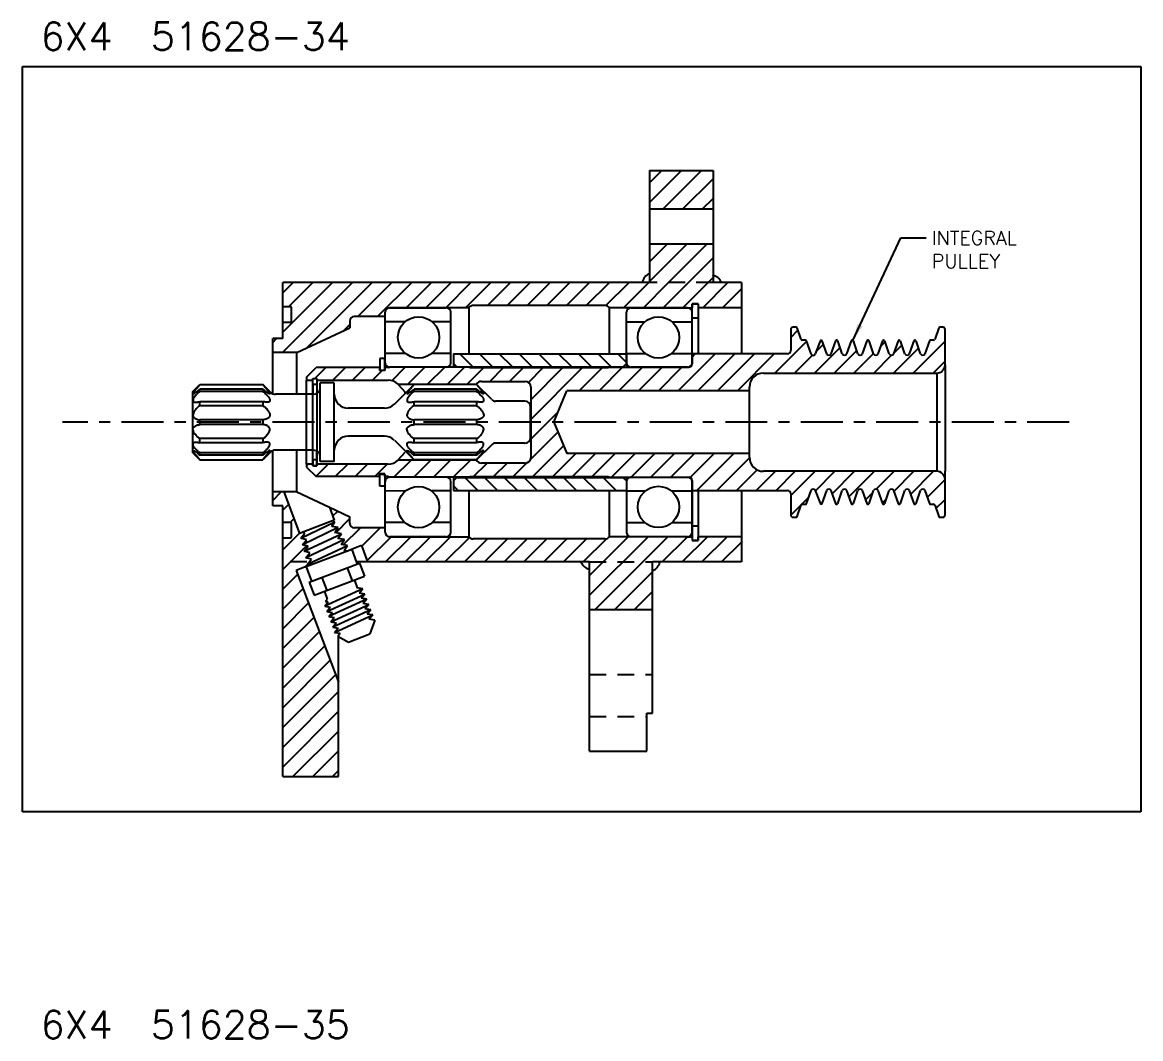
# Model space of a CAD drawing. Extents: x 0 to 74.6, y -2.9 to 21.7.
# Drawn here: x 64.6 to 74.6, y 11.6 to 20.69 of the extents above; entities that cross this region are included whole.
import ezdxf
from ezdxf.enums import TextEntityAlignment as Align

# ---------------------------------------------------------------- set-up
doc = ezdxf.new("R2010")
doc.units = 0
doc.header["$LTSCALE"] = 0.3
doc.header["$MEASUREMENT"] = 0
doc.linetypes.add('CENTER', pattern=[2, 1.25, -0.25, 0.25, -0.25])
doc.linetypes.add('DASHED', pattern=[0.75, 0.5, -0.25])
for name, color, linetype in [('1', 1, 'CONTINUOUS'), ('L1_', 7, 'CONTINUOUS'), ('NOTES', 2, 'CONTINUOUS')]:
    doc.layers.add(name, color=color, linetype=linetype)
doc.styles.add('250', font='ROMANS', dxfattribs={"height": 0.25})
doc.styles.add('ROMANS', font='ROMANS.shx')
doc.dimstyles.new('FRACTION', dxfattribs={"dimtxt": 0.125, "dimasz": 0.15, "dimexe": 0.12, "dimexo": 0.12, "dimgap": 0.05, "dimtad": 0, "dimtih": 1, "dimtoh": 1, "dimdec": 4, "dimzin": 4, "dimdsep": 46, "dimlunit": 5, "dimtxsty": 'ROMANS', "dimcen": 0.09, "dimclrd": 6, "dimclre": 6, "dimclrt": 256, "dimadec": 0, "dimazin": 0, "dimtfac": 0.72, "dimtdec": 4, "dimtofl": 0, "dimtmove": 0, "dimatfit": 3, "dimfxl": 1, "dimfrac": 2, "dimtolj": 1, "dimtzin": 4, "dimarcsym": 0})
pattern_1 = [(45, (57.6716, 5.29502), (-0.08838835, 0.08838835), [])]

msp = doc.modelspace()

# ---------------------------------------------------------------- hatches: boundary and pattern name
at = {"layer": '1'}
h = msp.add_hatch(dxfattribs=at)
h.set_pattern_fill('ANSI31', color=41)
h.set_pattern_definition(pattern_1)
h.paths.add_polyline_path([(70.78, 19.36), (70.213, 19.36), (70.213, 19.017), (70.78, 19.017)])
h = msp.add_hatch(dxfattribs=at)
h.set_pattern_fill('ANSI31', color=41)
h.set_pattern_definition([(45, (57.69291, 4.78641), (-0.08838835, 0.08838835), [])])
h.paths.add_polyline_path([(70.78, 18.704), (70.213, 18.704), (70.213, 18.36), (70.78, 18.36)])
h = msp.add_hatch(dxfattribs=at)
h.set_pattern_fill('ANSI31', color=41)
h.set_pattern_definition(pattern_1)
h.paths.add_polyline_path([(71.034, 18.36), (70.78, 18.36), (70.213, 18.36), (66.932, 18.36), (66.932, 18.144), (66.999, 18.144, -0.41421), (67.009, 18.134), (67.009, 18.015, -0.41421), (66.999, 18.005), (66.932, 18.005), (66.932, 17.859), (66.842, 17.859), (66.842, 17.734), (67.057, 17.734), (67.532, 17.955), (67.532, 18.015, -0.41421), (67.572, 18.055), (67.847, 18.055), (67.847, 18.094, -0.41421), (67.887, 18.134), (68.595, 18.134, -0.23607), (68.635, 18.154), (69.813, 18.154, -0.23607), (69.853, 18.134), (70.552, 18.134), (70.592, 18.134), (70.592, 18.169), (70.648, 18.169), (70.648, 18.134), (71.034, 18.134)])
h = msp.add_hatch(dxfattribs=at)
h.set_pattern_fill('ANSI31', color=41)
h.set_pattern_definition([(45, (68.45599, -11.66746), (-0.08838835, 0.08838835), [])])
h.paths.add_polyline_path([(70.638, 16.829), (69.772, 16.829, -0.03331), (69.719, 16.623), (69.842, 16.623), (69.855, 16.618), (70.562, 16.618, -0.41461), (70.592, 16.588), (70.592, 16.499), (70.746, 16.499, -0.05729)])
h.paths.add_polyline_path([(71.105, 16.796), (71.105, 16.829), (70.638, 16.829, 0.05729), (70.746, 16.499), (71.445, 16.499, -0.4142), (71.475, 16.469), (71.475, 16.28, 0.4142), (71.495, 16.26), (71.522, 16.26, 0.31531), (71.531, 16.267), (71.569, 16.37, -0.31531), (71.578, 16.376), (71.606, 16.376, 0.31833), (71.616, 16.383), (71.656, 16.499, -0.70021), (71.694, 16.499), (71.737, 16.385, 0.78457), (71.756, 16.387), (71.796, 16.498, -0.70021), (71.834, 16.498), (71.876, 16.383, 0.7047), (71.895, 16.383), (71.936, 16.498, -0.70021), (71.974, 16.498), (72.016, 16.383, 0.70297), (72.035, 16.383), (72.076, 16.498, -0.70021), (72.114, 16.498), (72.156, 16.383, 0.70182), (72.175, 16.383), (72.216, 16.498, -0.70021), (72.254, 16.498), (72.296, 16.383, 0.70105), (72.315, 16.383), (72.356, 16.498, -0.70021), (72.394, 16.498), (72.436, 16.383, 0.70053), (72.455, 16.383), (72.496, 16.498, -0.70021), (72.534, 16.498), (72.576, 16.383, 0.70018), (72.595, 16.383), (72.636, 16.498, -0.70021), (72.674, 16.498), (72.716, 16.383, 0.3153), (72.725, 16.376), (72.752, 16.376, -0.3153), (72.762, 16.37), (72.799, 16.267, 0.3153), (72.809, 16.26), (72.835, 16.26, 0.41421), (72.855, 16.28), (72.855, 16.596, 0.41421), (72.78, 16.671), (71.23, 16.671, -0.41421)])
h.paths.add_polyline_path([(69.772, 16.829), (69.472, 16.829), (69.355, 17.11), (69.15, 17.11), (69.15, 16.795, -0.41421), (69.1, 16.745), (68.708, 16.745, -0.27566), (68.664, 16.771), (67.963, 16.771, -0.19786), (67.875, 16.735), (67.238, 16.735), (67.238, 16.719), (67.2, 16.719), (67.2, 16.735), (67.145, 16.735), (67.145, 16.708), (67.23, 16.623), (67.798, 16.623), (67.798, 16.647), (67.846, 16.647), (67.846, 16.623), (67.876, 16.623), (67.889, 16.618), (68.596, 16.618), (68.609, 16.623), (69.719, 16.623, 0.03331)])
h.paths.add_polyline_path([(69.726, 17.598), (68.609, 17.598), (68.596, 17.602), (67.889, 17.602), (67.876, 17.598), (67.846, 17.598), (67.846, 17.573), (67.798, 17.573), (67.798, 17.598), (67.23, 17.598), (67.145, 17.512), (67.145, 17.485), (67.2, 17.485), (67.2, 17.501), (67.238, 17.501), (67.238, 17.485), (67.875, 17.485, -0.19786), (67.963, 17.449), (68.664, 17.449, -0.27566), (68.708, 17.475), (69.1, 17.475, -0.41421), (69.15, 17.425), (69.15, 17.11), (69.355, 17.11), (69.472, 17.391), (69.776, 17.391, 0.03319)])
h.paths.add_polyline_path([(70.725, 17.721), (70.592, 17.721), (70.592, 17.632, -0.41382), (70.562, 17.602), (69.855, 17.602), (69.842, 17.598), (69.726, 17.598, -0.03319), (69.776, 17.391), (70.629, 17.391, -0.05668)])
h.paths.add_polyline_path([(71.23, 17.549), (72.78, 17.549, 0.41421), (72.855, 17.624), (72.855, 17.94, 0.41421), (72.835, 17.96), (72.809, 17.96, 0.3153), (72.799, 17.953), (72.762, 17.85, -0.3153), (72.752, 17.844), (72.725, 17.844, 0.3153), (72.716, 17.837), (72.674, 17.722, -0.70021), (72.636, 17.722), (72.595, 17.837, 0.70018), (72.576, 17.837), (72.534, 17.722, -0.70021), (72.496, 17.722), (72.455, 17.837, 0.69981), (72.436, 17.837), (72.394, 17.722, -0.70021), (72.356, 17.722), (72.315, 17.837, 0.69926), (72.296, 17.837), (72.254, 17.722, -0.70021), (72.216, 17.722), (72.175, 17.837, 0.69844), (72.156, 17.837), (72.114, 17.722, -0.70021), (72.076, 17.722), (72.035, 17.837, 0.69721), (72.016, 17.837), (71.974, 17.722, -0.70021), (71.936, 17.722), (71.895, 17.837, 0.69538), (71.876, 17.837), (71.834, 17.722, -0.70021), (71.796, 17.722), (71.755, 17.837, 0.61532), (71.737, 17.835), (71.694, 17.721, -0.70021), (71.656, 17.721), (71.616, 17.837, 0.31833), (71.606, 17.844), (71.578, 17.844, -0.31531), (71.569, 17.85), (71.531, 17.953, 0.31531), (71.522, 17.96), (71.495, 17.96, 0.4142), (71.475, 17.94), (71.475, 17.751, -0.4142), (71.445, 17.721), (70.725, 17.721, 0.05668), (70.629, 17.391), (71.105, 17.391), (71.105, 17.424, -0.41421)])
h = msp.add_hatch(dxfattribs=at)
h.set_pattern_fill('ANSI31', color=41)
h.set_pattern_definition(pattern_1)
h.paths.add_polyline_path([(67.432, 14.784), (67.053, 15.784), (67.157, 15.824), (67.18, 15.833), (67.153, 15.84), (67.19, 15.885), (67.138, 15.898), (67.175, 15.943), (67.123, 15.956), (67.16, 16.001), (67.108, 16.014), (67.145, 16.059), (67.094, 16.072), (67.13, 16.117), (67.103, 16.124), (67.082, 16.116), (66.942, 16.486), (66.842, 16.486), (66.842, 16.361), (66.932, 16.361), (66.932, 16.215), (66.999, 16.215, -0.41421), (67.009, 16.205), (67.009, 16.086, -0.41421), (66.999, 16.076), (66.932, 16.076), (66.932, 13.94), (67.432, 13.94)])
h = msp.add_hatch(dxfattribs=at)
h.set_pattern_fill('ANSI31', color=41)
h.set_pattern_definition([(45, (55.64809, 2.06585), (-0.08838835, 0.08838835), [])])
edge = h.paths.add_edge_path()
edge.add_arc((68.635, 16.116), 0.05, 216.8699, 270, ccw=False)
edge.add_line((68.595, 16.086), (67.897, 16.086))
edge.add_arc((67.888, 16.127), 0.0414, 180.7811, 281.2958, ccw=False)
edge.add_line((67.847, 16.126), (67.847, 16.165))
edge.add_line((67.847, 16.165), (67.572, 16.165))
edge.add_arc((67.572, 16.205), 0.04, 180, 270, ccw=False)
edge.add_line((67.532, 16.205), (67.532, 16.265))
edge.add_line((67.532, 16.265), (67.35, 16.35))
edge.add_line((67.35, 16.35), (67.393, 16.234))
edge.add_line((67.393, 16.234), (67.376, 16.228))
edge.add_line((67.376, 16.228), (67.399, 16.218))
edge.add_line((67.399, 16.218), (67.371, 16.176))
edge.add_line((67.371, 16.176), (67.428, 16.167))
edge.add_line((67.428, 16.167), (67.398, 16.123))
edge.add_line((67.398, 16.123), (67.456, 16.113))
edge.add_line((67.456, 16.113), (67.426, 16.069))
edge.add_line((67.426, 16.069), (67.483, 16.06))
edge.add_line((67.483, 16.06), (67.453, 16.016))
edge.add_line((67.453, 16.016), (67.51, 16.006))
edge.add_line((67.51, 16.006), (67.481, 15.962))
edge.add_line((67.481, 15.962), (67.51, 15.958))
edge.add_line((67.51, 15.958), (67.636, 16.006))
edge.add_line((67.636, 16.006), (67.691, 15.86))
edge.add_line((67.691, 15.86), (69.675, 15.86))
edge.add_line((69.675, 15.86), (69.675, 15.435))
edge.add_line((69.675, 15.435), (70.238, 15.435))
edge.add_line((70.238, 15.435), (70.238, 15.86))
edge.add_line((70.238, 15.86), (71.034, 15.86))
edge.add_line((71.034, 15.86), (71.034, 16.086))
edge.add_line((71.034, 16.086), (70.648, 16.086))
edge.add_line((70.648, 16.086), (70.648, 16.051))
edge.add_line((70.648, 16.051), (70.592, 16.051))
edge.add_line((70.592, 16.051), (70.592, 16.086))
edge.add_line((70.592, 16.086), (69.853, 16.086))
edge.add_arc((69.813, 16.116), 0.05, 270, 323.1301, ccw=False)
edge.add_line((69.813, 16.066), (68.635, 16.066))
at = {"layer": 'NOTES'}
h = msp.add_hatch(dxfattribs=at)
h.set_pattern_fill('ANSI31', color=41, angle=90)
h.set_pattern_definition([(135, (46.36635, 6.45861), (-0.08838835, -0.08838835), [])])
h.paths.add_polyline_path([(69.975, 17.604), (70.005, 17.634), (70.005, 17.721), (68.459, 17.721), (68.459, 17.634), (68.489, 17.604)])
h.paths.add_polyline_path([(70.005, 16.499), (70.005, 16.586), (69.975, 16.616), (68.489, 16.616), (68.459, 16.586), (68.459, 16.499)])

# ---------------------------------------------------------------- linework, layer by layer
at = {"layer": '1', "color": 1, "linetype": 'Continuous'}
for p, q in [((70.213, 19.36, -1.239), (70.213, 19.017, -1.421)), ((70.213, 19.36, -3.602), (70.78, 19.36, -3.602)), ((70.78, 19.36, -0.637), (70.78, 19.017, -0.455)), ((70.213, 19.017, -1.421), (70.213, 18.704, -1.586)), ((70.213, 19.017), (70.78, 19.017)), ((70.78, 19.017, -0.455), (70.78, 18.704, -0.29)), ((70.213, 18.704, -1.586), (70.213, 18.36, -1.768)), ((70.213, 18.704), (70.78, 18.704)), ((70.78, 18.704, -0.29), (70.78, 18.36, -0.108)), ((70.213, 18.36), (66.932, 18.36)), ((66.932, 18.144), (66.932, 18.36)), ((71.034, 18.36), (70.78, 18.36)), ((71.034, 18.36), (71.034, 18.134)), ((66.932, 18.144), (66.999, 18.144)), ((66.932, 18.005), (66.932, 18.144)), ((67.009, 18.015), (67.009, 18.134)), ((68.595, 18.134), (67.887, 18.134)), ((68.595, 18.134), (68.595, 17.721)), ((69.813, 18.154), (68.635, 18.154)), ((69.853, 17.721), (69.853, 18.134)), ((70.552, 18.134), (69.853, 18.134)), ((71.034, 18.134), (70.648, 18.134)), ((71.034, 18.134), (71.034, 17.721)), ((66.932, 17.859), (66.932, 18.005)), ((66.932, 18.005), (66.999, 18.005)), ((67.532, 18.015), (67.532, 17.955)), ((67.847, 18.055), (67.572, 18.055)), ((67.057, 17.734), (67.532, 17.955)), ((66.842, 17.734), (66.842, 17.859)), ((66.932, 17.859), (66.842, 17.859)), ((66.842, 17.365), (66.842, 17.734)), ((67.057, 17.734), (66.842, 17.734)), ((67.057, 17.36), (67.057, 17.734)), ((66.842, 16.486), (66.842, 16.855)), ((67.057, 16.486), (67.057, 16.86)), ((67.024, 16.486), (66.842, 16.486)), ((66.842, 16.361), (66.842, 16.486)), ((66.942, 16.486), (67.082, 16.116)), ((67.057, 16.486), (67.024, 16.486)), ((67.057, 16.486), (67.35, 16.35)), ((68.595, 16.499), (68.595, 16.086)), ((69.853, 16.086), (69.853, 16.499)), ((71.034, 16.499), (71.034, 16.086)), ((66.932, 16.361), (66.842, 16.361)), ((66.932, 16.215, 1.52), (66.932, 16.361, 1.52)), ((67.35, 16.35), (67.393, 16.234)), ((67.35, 16.35), (67.532, 16.265)), ((66.932, 16.215), (66.999, 16.215)), ((66.932, 16.076, 1.52), (66.932, 16.215, 1.52)), ((67.009, 16.086), (67.009, 16.205)), ((67.393, 16.234), (67.082, 16.116)), ((67.532, 16.205), (67.532, 16.265)), ((67.847, 16.165), (67.572, 16.165)), ((66.932, 13.94, 1.52), (66.932, 16.076, 1.52)), ((66.932, 16.076), (66.999, 16.076)), ((67.636, 16.006), (67.531, 15.966)), ((67.636, 16.006), (67.691, 15.86)), ((69.813, 16.066), (68.635, 16.066)), ((71.034, 16.086), (70.648, 16.086)), ((71.034, 16.086), (71.034, 15.86)), ((67.157, 15.824), (67.053, 15.784)), ((67.691, 15.86), (67.591, 15.86)), ((69.675, 15.86), (67.691, 15.86)), ((69.675, 15.435, 3.986), (69.675, 15.86, 3.986)), ((70.238, 15.435, 3.986), (70.238, 15.86, 3.986)), ((71.034, 15.86), (70.238, 15.86)), ((67.053, 15.784), (67.432, 14.784)), ((69.675, 15.435), (70.238, 15.435)), ((69.675, 14.167, 3.986), (69.675, 15.435, 3.986)), ((70.238, 14.507, 3.986), (70.238, 15.435, 3.986)), ((67.432, 14.784), (67.432, 15.192)), ((67.432, 13.94), (67.432, 14.784)), ((70.188, 14.507), (70.238, 14.507)), ((70.188, 14.167), (70.188, 14.507)), ((69.675, 14.167), (70.188, 14.167)), ((66.932, 13.94), (67.432, 13.94))]:
    msp.add_line(p, q, dxfattribs=at)
at = {"layer": '1', "color": 1, "linetype": 'DASHED'}
for p, q in [((70.78, 18.36), (70.213, 18.36)), ((67.148, 15.86), (66.932, 15.86)), ((69.675, 15.86, 3.986), (70.238, 15.86, 3.986)), ((69.675, 14.854), (70.238, 14.854)), ((69.675, 14.478), (70.188, 14.478))]:
    msp.add_line(p, q, dxfattribs=at)
at = {"layer": '1', "color": 4}
for p, q in [((67.887, 18.134), (68.394, 18.134, 2.82)), ((70.045, 18.134), (70.552, 18.134)), ((70.045, 16.618), (70.552, 16.618))]:
    msp.add_line(p, q, dxfattribs=at)
at = {"layer": '1', "color": 1}
for p, q in [((70.552, 18.134), (70.592, 18.134)), ((67.2, 17.485), (67.2, 17.501)), ((67.2, 17.501), (67.238, 17.501)), ((67.238, 17.501), (67.238, 17.485)), ((67.2, 16.735), (67.2, 17.485)), ((67.238, 17.485), (67.238, 16.735)), ((67.963, 17.448), (68.026, 17.379)), ((68.026, 17.371), (68.026, 17.379)), ((67.963, 16.772), (68.026, 16.841)), ((67.2, 16.719), (67.2, 16.735)), ((67.238, 16.719), (67.2, 16.719)), ((67.238, 16.735), (67.238, 16.719)), ((67.887, 16.086), (68.595, 16.086)), ((70.552, 16.086), (69.853, 16.086)), ((70.552, 16.086), (70.592, 16.086))]:
    msp.add_line(p, q, dxfattribs=at)
at = {"layer": '1', "color": 6, "linetype": 'Continuous'}
for p, q in [((70.592, 18.169), (70.592, 18.134)), ((70.648, 18.169), (70.592, 18.169)), ((70.592, 17.721), (70.592, 18.134)), ((70.648, 18.169), (70.648, 18.134)), ((70.648, 18.041), (70.592, 18.041)), ((68.666, 16.835), (68.666, 16.814)), ((70.592, 16.499), (70.592, 16.086)), ((70.648, 16.499), (70.648, 16.086)), ((70.648, 16.179), (70.592, 16.179)), ((70.592, 16.086), (70.592, 16.051)), ((70.648, 16.051), (70.592, 16.051)), ((70.648, 16.086), (70.648, 16.051))]:
    msp.add_line(p, q, dxfattribs=at)
at = {"layer": '1'}
for p, q in [((70.592, 18.134), (70.592, 18.169)), ((70.592, 18.169), (70.648, 18.169)), ((70.648, 18.169), (70.648, 18.134)), ((71.475, 17.94), (71.475, 17.751)), ((71.522, 17.96), (71.495, 17.96)), ((71.569, 17.85), (71.531, 17.953)), ((72.799, 17.953), (72.762, 17.85)), ((72.835, 17.96), (72.809, 17.96)), ((72.855, 17.624), (72.855, 17.94)), ((71.606, 17.844), (71.578, 17.844)), ((71.656, 17.721), (71.616, 17.837)), ((71.737, 17.835), (71.694, 17.721)), ((71.796, 17.722), (71.755, 17.837)), ((71.876, 17.837), (71.834, 17.722)), ((71.936, 17.722), (71.895, 17.837)), ((72.016, 17.837), (71.974, 17.722)), ((72.076, 17.722), (72.035, 17.837)), ((72.156, 17.837), (72.114, 17.722)), ((72.216, 17.722), (72.175, 17.837)), ((72.296, 17.837), (72.254, 17.722)), ((72.356, 17.722), (72.315, 17.837)), ((72.436, 17.837), (72.394, 17.722)), ((72.496, 17.722), (72.455, 17.837)), ((72.576, 17.837), (72.534, 17.722)), ((72.636, 17.722), (72.595, 17.837)), ((72.716, 17.837), (72.674, 17.722)), ((72.752, 17.844), (72.725, 17.844)), ((71.445, 17.721), (70.592, 17.721)), ((70.592, 17.721), (70.592, 17.632)), ((67.876, 17.598), (67.889, 17.602)), ((68.596, 17.602), (67.889, 17.602)), ((68.596, 17.602), (68.609, 17.598)), ((69.842, 17.598), (69.855, 17.602)), ((69.855, 17.602), (70.562, 17.602)), ((72.855, 17.624), (72.855, 16.671)), ((67.145, 17.512), (67.23, 17.598)), ((67.145, 17.512), (67.145, 17.485)), ((67.798, 17.598), (67.23, 17.598)), ((67.798, 17.598), (67.798, 17.573)), ((67.846, 17.573), (67.798, 17.573)), ((67.876, 17.598), (67.846, 17.598)), ((67.846, 17.598), (67.846, 17.573)), ((68.609, 17.598), (69.842, 17.598)), ((71.23, 17.549), (72.78, 17.549)), ((72.78, 17.549), (72.78, 16.671)), ((67.145, 17.485), (67.2, 17.485)), ((67.145, 16.735), (67.145, 17.485)), ((67.238, 17.485), (67.875, 17.485)), ((67.963, 17.449), (68.664, 17.449)), ((68.708, 17.475), (69.1, 17.475)), ((69.15, 17.425), (69.15, 16.795)), ((71.105, 16.796), (71.105, 17.424)), ((69.355, 17.11), (69.472, 17.391)), ((71.105, 17.391), (69.472, 17.391)), ((69.355, 17.11), (69.472, 16.829)), ((71.105, 16.829), (69.472, 16.829)), ((67.2, 16.735), (67.145, 16.735)), ((67.145, 16.735), (67.145, 16.708)), ((67.145, 16.708), (67.23, 16.623)), ((67.875, 16.735), (67.238, 16.735)), ((68.664, 16.771), (67.963, 16.771)), ((69.1, 16.745), (68.708, 16.745)), ((67.798, 16.623), (67.23, 16.623)), ((67.846, 16.647), (67.798, 16.647)), ((67.798, 16.623), (67.798, 16.647)), ((67.846, 16.623), (67.846, 16.647)), ((67.876, 16.623), (67.846, 16.623)), ((67.876, 16.623), (67.889, 16.618)), ((68.596, 16.618), (67.889, 16.618)), ((68.596, 16.618), (68.609, 16.623)), ((68.609, 16.623), (69.842, 16.623)), ((69.842, 16.623), (69.855, 16.618)), ((69.855, 16.618), (70.562, 16.618)), ((72.78, 16.671), (71.23, 16.671)), ((72.855, 16.28), (72.855, 16.671)), ((70.592, 16.588), (70.592, 16.499)), ((68.459, 16.499), (69.901, 16.499)), ((70.592, 16.499), (71.445, 16.499)), ((71.475, 16.469), (71.475, 16.28)), ((71.616, 16.383), (71.656, 16.499)), ((71.694, 16.499), (71.737, 16.385)), ((71.755, 16.383), (71.796, 16.498)), ((71.834, 16.498), (71.876, 16.383)), ((71.895, 16.383), (71.936, 16.498)), ((71.974, 16.498), (72.016, 16.383)), ((72.035, 16.383), (72.076, 16.498)), ((72.114, 16.498), (72.156, 16.383)), ((72.175, 16.383), (72.216, 16.498)), ((72.254, 16.498), (72.296, 16.383)), ((72.315, 16.383), (72.356, 16.498)), ((72.394, 16.498), (72.436, 16.383)), ((72.455, 16.383), (72.496, 16.498)), ((72.534, 16.498), (72.576, 16.383)), ((72.595, 16.383), (72.636, 16.498)), ((72.674, 16.498), (72.716, 16.383)), ((71.531, 16.267), (71.569, 16.37)), ((71.578, 16.376), (71.606, 16.376)), ((72.725, 16.376), (72.752, 16.376)), ((72.762, 16.37), (72.799, 16.267)), ((71.495, 16.26), (71.522, 16.26)), ((72.809, 16.26), (72.835, 16.26)), ((70.592, 16.086), (70.592, 16.051)), ((70.592, 16.051), (70.648, 16.051)), ((70.648, 16.051), (70.648, 16.086))]:
    msp.add_line(p, q, dxfattribs=at)
at = {"layer": '1', "color": 6}
for p, q in [((70.648, 18.134), (70.648, 17.721)), ((67.845, 17.681), (67.8, 17.681)), ((67.8, 17.681), (67.8, 17.574)), ((67.845, 17.574), (67.845, 17.681)), ((67.8, 17.574), (67.845, 17.574)), ((67.8, 16.646), (67.845, 16.646)), ((67.8, 16.539), (67.8, 16.646)), ((67.845, 16.646), (67.845, 16.539)), ((67.845, 16.539), (67.8, 16.539))]:
    msp.add_line(p, q, dxfattribs=at)
at = {"layer": '1', "color": 4, "linetype": 'Continuous'}
for p, q in [((67.847, 18.055, 2.82), (67.847, 18.094, 2.82)), ((67.847, 17.642, 2.82), (67.847, 18.055, 2.82)), ((68.025, 18.007, 2.82), (67.847, 18.007, 2.82)), ((68.434, 18.007, 2.82), (68.269, 18.007, 2.82)), ((68.434, 17.642, 2.82), (68.434, 18.094, 2.82)), ((70.005, 17.642), (70.005, 18.094)), ((70.005, 18.007), (70.17, 18.007)), ((70.415, 18.007), (70.592, 18.007)), ((70.592, 17.642), (70.592, 18.094)), ((68.03, 17.724, 2.82), (67.847, 17.724, 2.82)), ((68.434, 17.724, 2.82), (68.264, 17.724, 2.82)), ((70.005, 17.724), (70.175, 17.724)), ((70.41, 17.724), (70.592, 17.724)), ((68.394, 17.602, 2.82), (67.887, 17.602, 2.82)), ((70.552, 17.602), (70.045, 17.602)), ((68.394, 16.618, 2.82), (67.882, 16.62)), ((67.847, 16.126), (67.847, 16.578, 2.82)), ((68.434, 16.126, 2.82), (68.434, 16.578, 2.82)), ((70.005, 16.578), (70.005, 16.126)), ((70.592, 16.126), (70.592, 16.578)), ((68.03, 16.495, 2.82), (67.847, 16.494, 2.291)), ((68.434, 16.495, 2.82), (68.264, 16.495, 2.82)), ((70.005, 16.496), (70.175, 16.496)), ((70.005, 16.496), (70.175, 16.496)), ((70.41, 16.496), (70.592, 16.496)), ((68.025, 16.212, 2.82), (67.847, 16.212, 2.82)), ((68.434, 16.212, 2.82), (68.269, 16.212, 2.82)), ((70.005, 16.213), (70.17, 16.213)), ((70.415, 16.213), (70.592, 16.213)), ((68.394, 16.086, 2.82), (67.887, 16.086)), ((70.552, 16.086), (70.045, 16.086))]:
    msp.add_line(p, q, dxfattribs=at)
at = {"layer": '1', "color": 3}
for p, q in [((68.459, 17.721), (70.005, 17.721)), ((68.459, 17.721), (68.459, 17.634)), ((70.005, 17.721), (70.005, 17.634)), ((68.459, 17.634), (68.489, 17.604)), ((68.459, 17.634), (68.459, 17.602)), ((68.489, 17.604), (69.975, 17.604)), ((68.489, 17.604), (68.489, 17.602)), ((70.005, 17.634), (69.975, 17.604)), ((69.975, 17.604), (69.975, 17.602)), ((70.005, 17.634), (70.005, 17.602)), ((67.201, 17.501), (67.237, 17.501)), ((67.201, 17.448), (67.201, 17.501)), ((67.237, 17.501), (67.237, 17.448)), ((67.237, 17.448), (67.201, 17.448)), ((67.201, 17.448), (67.201, 17.36)), ((67.237, 17.448), (67.237, 17.368)), ((67.201, 16.772), (67.201, 16.86)), ((67.237, 16.772), (67.237, 16.853)), ((67.237, 16.772), (67.201, 16.772)), ((67.201, 16.772), (67.201, 16.719)), ((67.201, 16.719), (67.237, 16.719)), ((67.237, 16.719), (67.237, 16.772)), ((68.459, 16.618), (68.459, 16.586)), ((68.489, 16.616), (68.459, 16.586)), ((68.489, 16.618), (68.489, 16.616)), ((68.489, 16.616), (69.975, 16.616)), ((69.975, 16.618), (69.975, 16.616)), ((70.005, 16.586), (69.975, 16.616)), ((70.005, 16.618), (70.005, 16.586)), ((68.459, 16.586), (68.459, 16.499)), ((70.005, 16.586), (70.005, 16.499)), ((68.459, 16.499), (70.005, 16.499))]:
    msp.add_line(p, q, dxfattribs=at)
at = {"layer": '1', "color": 5, "linetype": 'CENTER'}
for p, q in [((67.393, 17.461), (67.268, 17.461)), ((67.393, 16.759), (67.268, 16.759))]:
    msp.add_line(p, q, dxfattribs=at)
at = {"layer": '1', "color": 5, "linetype": 'Continuous'}
for p, q in [((67.268, 16.759, 2.82), (67.268, 17.461, 2.82)), ((67.393, 16.759, 2.82), (67.393, 17.461, 2.82)), ((67.93, 17.272, 2.82), (68.106, 17.448, 2.82)), ((68.666, 17.448, 2.82), (68.106, 17.448, 2.82)), ((68.666, 17.406), (68.106, 17.406)), ((68.106, 17.385), (68.106, 17.406)), ((68.801, 17.312, 2.82), (68.666, 17.448, 2.82)), ((68.666, 17.406), (68.666, 17.385)), ((68.666, 17.385), (68.106, 17.385)), ((67.841, 17.235, 2.82), (67.518, 17.235, 2.82)), ((68.666, 17.293), (68.106, 17.293)), ((68.106, 17.257), (68.106, 17.293)), ((68.666, 17.257), (68.106, 17.257)), ((68.666, 17.293), (68.666, 17.257)), ((69.098, 17.298), (68.836, 17.298)), ((69.148, 16.973, 2.82), (69.148, 17.248, 2.82)), ((68.666, 17.131), (68.106, 17.131)), ((68.106, 17.089), (68.106, 17.131)), ((68.666, 17.131), (68.666, 17.089)), ((68.666, 17.089), (68.106, 17.089)), ((67.841, 16.985, 2.82), (67.518, 16.985, 2.82)), ((67.93, 16.948, 2.82), (68.106, 16.773, 2.82)), ((68.666, 16.963), (68.106, 16.963)), ((68.106, 16.927), (68.106, 16.963)), ((68.666, 16.927), (68.106, 16.927)), ((68.666, 16.963), (68.666, 16.927)), ((68.801, 16.908, 2.82), (68.666, 16.773, 2.82)), ((69.098, 16.923), (68.836, 16.923)), ((68.666, 16.835), (68.106, 16.835)), ((68.106, 16.814), (68.106, 16.835)), ((68.666, 16.814), (68.106, 16.814)), ((68.666, 16.773, 2.82), (68.106, 16.773, 2.82))]:
    msp.add_line(p, q, dxfattribs=at)
at = {"layer": '1', "color": 41, "linetype": 'Continuous'}
for p, q in [((67.094, 16.072, -2.82), (67.398, 16.218, -0.028)), ((67.428, 16.167), (67.108, 16.014, -2.82)), ((67.123, 15.956, -2.82), (67.456, 16.113)), ((67.483, 16.06), (67.138, 15.898, -2.82)), ((67.153, 15.84, -2.82), (67.51, 16.006)), ((67.649, 15.62, -2.82), (67.308, 15.464, -2.82)), ((67.325, 15.417, -2.82), (67.666, 15.573, -2.82)), ((67.684, 15.527, -2.82), (67.343, 15.371, -2.82)), ((67.361, 15.324, -2.82), (67.702, 15.48, -2.82)), ((67.719, 15.433, -2.82), (67.379, 15.277, -2.82)), ((67.396, 15.23, -2.82), (67.737, 15.386, -2.82))]:
    msp.add_line(p, q, dxfattribs=at)
at = {"layer": '1', "color": 3, "linetype": 'Continuous'}
for p, q in [((67.371, 16.176), (67.399, 16.218)), ((67.399, 16.218), (67.376, 16.228)), ((67.094, 16.072, -2.82), (67.13, 16.117, -2.82)), ((67.13, 16.117, -2.82), (67.103, 16.124, -2.82)), ((67.428, 16.167), (67.371, 16.176)), ((67.398, 16.123), (67.428, 16.167)), ((67.456, 16.113), (67.398, 16.123)), ((67.426, 16.069), (67.456, 16.113)), ((67.145, 16.059, -2.82), (67.094, 16.072, -2.82)), ((67.108, 16.014, -2.82), (67.145, 16.059, -2.82)), ((67.16, 16.001, -2.82), (67.108, 16.014, -2.82)), ((67.123, 15.956, -2.82), (67.16, 16.001, -2.82)), ((67.483, 16.06), (67.426, 16.069)), ((67.453, 16.016), (67.483, 16.06)), ((67.51, 16.006), (67.453, 16.016)), ((67.481, 15.962), (67.51, 16.006)), ((67.175, 15.943, -2.82), (67.123, 15.956, -2.82)), ((67.138, 15.898, -2.82), (67.175, 15.943, -2.82)), ((67.51, 15.958), (67.14, 15.817)), ((67.51, 15.958), (67.481, 15.962)), ((67.549, 15.973), (67.593, 15.856)), ((67.19, 15.885, -2.82), (67.138, 15.898, -2.82)), ((67.14, 15.817), (67.189, 15.687)), ((67.153, 15.84, -2.82), (67.19, 15.885, -2.82)), ((67.18, 15.833, -2.82), (67.153, 15.84, -2.82)), ((67.169, 15.679, -2.82), (67.619, 15.85, -2.82)), ((67.508, 15.807), (67.552, 15.691)), ((67.619, 15.85), (67.664, 15.733)), ((67.213, 15.562, -2.82), (67.664, 15.733, -2.82)), ((67.283, 15.722), (67.327, 15.605)), ((67.169, 15.679), (67.213, 15.562)), ((67.573, 15.698, -2.82), (67.599, 15.628, -2.82)), ((67.649, 15.62, -2.82), (67.599, 15.628, -2.82)), ((67.649, 15.62, -2.82), (67.617, 15.581, -2.82)), ((67.304, 15.596, -2.82), (67.33, 15.526, -2.82)), ((67.308, 15.464, -2.82), (67.339, 15.503, -2.82)), ((67.315, 15.507, -2.82), (67.33, 15.526, -2.82)), ((67.315, 15.507, -2.82), (67.339, 15.503, -2.82)), ((67.666, 15.573, -2.82), (67.617, 15.581, -2.82)), ((67.666, 15.573, -2.82), (67.635, 15.535, -2.82)), ((67.684, 15.527, -2.82), (67.635, 15.535, -2.82)), ((67.684, 15.527, -2.82), (67.652, 15.488, -2.82)), ((67.308, 15.464, -2.82), (67.357, 15.456, -2.82)), ((67.325, 15.417, -2.82), (67.357, 15.456, -2.82)), ((67.325, 15.417, -2.82), (67.375, 15.409, -2.82)), ((67.343, 15.371, -2.82), (67.375, 15.409, -2.82)), ((67.702, 15.48, -2.82), (67.652, 15.488, -2.82)), ((67.702, 15.48, -2.82), (67.67, 15.441, -2.82)), ((67.719, 15.433, -2.82), (67.67, 15.441, -2.82)), ((67.719, 15.433, -2.82), (67.688, 15.394, -2.82)), ((67.343, 15.371, -2.82), (67.393, 15.363, -2.82)), ((67.361, 15.324, -2.82), (67.393, 15.363, -2.82)), ((67.361, 15.324, -2.82), (67.41, 15.316, -2.82)), ((67.379, 15.277, -2.82), (67.41, 15.316, -2.82)), ((67.737, 15.386, -2.82), (67.688, 15.394, -2.82)), ((67.737, 15.386, -2.82), (67.706, 15.348, -2.82)), ((67.755, 15.34, -2.82), (67.706, 15.348, -2.82)), ((67.755, 15.34, -2.82), (67.711, 15.216, -2.82)), ((67.379, 15.277, -2.82), (67.428, 15.269, -2.82)), ((67.396, 15.23, -2.82), (67.428, 15.269, -2.82)), ((67.396, 15.23, -2.82), (67.446, 15.222, -2.82)), ((67.425, 15.196, -2.82), (67.446, 15.222, -2.82)), ((67.52, 15.144, -2.82), (67.711, 15.216, -2.82)), ((67.425, 15.196, -2.82), (67.52, 15.144, -2.82))]:
    msp.add_line(p, q, dxfattribs=at)
at = {"layer": '1', "color": 2, "linetype": 'Continuous'}
for p, q in [((67.549, 15.973), (67.51, 15.958)), ((67.157, 15.824), (67.14, 15.817))]:
    msp.add_line(p, q, dxfattribs=at)
at = {"layer": '1', "color": 5, "linetype": 'Continuous'}
for points in [[(68.106, 17.448, -0.00993), (68.089, 17.427, -0.0094), (68.072, 17.407, 0.01174), (68.06, 17.392, 0.01945), (68.053, 17.384, 0.03896), (68.043, 17.366, 0.3182), (68.044, 17.364, 0.31394), (68.046, 17.363, 0.03619), (68.063, 17.372, 0.02416), (68.081, 17.385, 0.01673), (68.106, 17.406)], [(68.666, 17.448, 0.00993), (68.682, 17.427, 0.0094), (68.699, 17.407, -0.01174), (68.711, 17.392, -0.01945), (68.718, 17.384, -0.03896), (68.728, 17.366, -0.3182), (68.728, 17.364, -0.31394), (68.725, 17.363, -0.03619), (68.708, 17.372, -0.02416), (68.69, 17.385, -0.01673), (68.666, 17.406)], [(68.106, 17.385, 0.05186), (68.096, 17.379, 0.02546), (68.08, 17.364, 0.00141), (68.065, 17.347, 0.00445), (68.06, 17.342, 0.02446), (68.052, 17.332, 0.04563), (68.048, 17.325, 0.04875), (68.045, 17.318, 0.04163), (68.044, 17.309, 0.06503), (68.044, 17.3, 0.12171), (68.046, 17.295, 0.11595), (68.05, 17.292, 0.06813), (68.058, 17.289, 0.04613), (68.066, 17.289, 0.03013), (68.077, 17.289, 0.01104), (68.091, 17.291, -0.01026), (68.106, 17.293)], [(68.666, 17.385, -0.05186), (68.675, 17.379, -0.02546), (68.691, 17.364, -0.00141), (68.706, 17.347, -0.00445), (68.711, 17.342, -0.02446), (68.72, 17.332, -0.04563), (68.723, 17.325, -0.04875), (68.726, 17.318, -0.04163), (68.728, 17.309, -0.06503), (68.727, 17.3, -0.12171), (68.725, 17.295, -0.11595), (68.721, 17.292, -0.06813), (68.713, 17.289, -0.04613), (68.706, 17.289, -0.03013), (68.694, 17.289, -0.01104), (68.68, 17.291, 0.01026), (68.666, 17.293)], [(68.106, 17.257, 0.02379), (68.093, 17.249, 0.03057), (68.084, 17.243, 0.03008), (68.077, 17.235, 0.0179), (68.065, 17.221, 0.01296), (68.057, 17.211, 0.022), (68.053, 17.204, 0.0219), (68.05, 17.198, 0.01932), (68.047, 17.19, 0.06112), (68.042, 17.174, 0.11274), (68.044, 17.164, 0.10185), (68.048, 17.157, 0.05612), (68.059, 17.147, 0.0349), (68.071, 17.14, 0.044), (68.081, 17.136, 0.03233), (68.088, 17.134, -0.01253), (68.106, 17.131)], [(68.666, 17.257, -0.02379), (68.678, 17.249, -0.03057), (68.687, 17.243, -0.03008), (68.694, 17.235, -0.0179), (68.706, 17.221, -0.01296), (68.714, 17.211, -0.022), (68.718, 17.204, -0.0219), (68.721, 17.198, -0.01932), (68.725, 17.19, -0.06112), (68.729, 17.174, -0.11274), (68.728, 17.164, -0.10185), (68.723, 17.157, -0.05612), (68.712, 17.147, -0.0349), (68.7, 17.14, -0.044), (68.69, 17.136, -0.03233), (68.683, 17.134, 0.01253), (68.666, 17.131)], [(68.106, 16.963, -0.02379), (68.093, 16.971, -0.03057), (68.084, 16.977, -0.03008), (68.077, 16.985, -0.0179), (68.065, 16.999, -0.01296), (68.057, 17.009, -0.022), (68.053, 17.016, -0.0219), (68.05, 17.022, -0.01932), (68.047, 17.03, -0.06112), (68.042, 17.047, -0.11274), (68.044, 17.056, -0.10185), (68.048, 17.063, -0.05612), (68.059, 17.073, -0.0349), (68.071, 17.08, -0.044), (68.081, 17.084, -0.03233), (68.088, 17.086, 0.01253), (68.106, 17.089)], [(68.666, 16.963, 0.02379), (68.678, 16.971, 0.03057), (68.687, 16.977, 0.03008), (68.694, 16.985, 0.0179), (68.706, 16.999, 0.01296), (68.714, 17.009, 0.022), (68.718, 17.016, 0.0219), (68.721, 17.022, 0.01932), (68.725, 17.03, 0.06112), (68.729, 17.047, 0.11274), (68.728, 17.056, 0.10185), (68.723, 17.063, 0.05612), (68.712, 17.073, 0.0349), (68.7, 17.08, 0.044), (68.69, 17.084, 0.03233), (68.683, 17.086, -0.01253), (68.666, 17.089)], [(68.106, 16.835, -0.05186), (68.096, 16.841, -0.02546), (68.08, 16.857, -0.00141), (68.065, 16.873, -0.00445), (68.06, 16.878, -0.02446), (68.052, 16.889, -0.04563), (68.048, 16.895, -0.04875), (68.045, 16.902, -0.04163), (68.044, 16.911, -0.06503), (68.044, 16.92, -0.12171), (68.046, 16.925, -0.11595), (68.05, 16.928, -0.06813), (68.058, 16.931, -0.04613), (68.066, 16.932, -0.03013), (68.077, 16.931, -0.01104), (68.091, 16.929, 0.01026), (68.106, 16.927)], [(68.666, 16.835, 0.05186), (68.675, 16.841, 0.02546), (68.691, 16.857, 0.00141), (68.706, 16.873, 0.00445), (68.711, 16.878, 0.02446), (68.72, 16.889, 0.04563), (68.723, 16.895, 0.04875), (68.726, 16.902, 0.04163), (68.728, 16.911, 0.06503), (68.727, 16.92, 0.12171), (68.725, 16.925, 0.11595), (68.721, 16.928, 0.06813), (68.713, 16.931, 0.04613), (68.706, 16.932, 0.03013), (68.694, 16.931, 0.01104), (68.68, 16.929, -0.01026), (68.666, 16.927)], [(68.106, 16.773, 0.00993), (68.089, 16.793, 0.0094), (68.072, 16.814, -0.01174), (68.06, 16.828, -0.01945), (68.053, 16.837, -0.03896), (68.043, 16.854, -0.3182), (68.044, 16.857, -0.31394), (68.046, 16.857, -0.03619), (68.063, 16.848, -0.02416), (68.081, 16.835, -0.01673), (68.106, 16.814)], [(68.666, 16.773, -0.00993), (68.682, 16.793, -0.0094), (68.699, 16.814, 0.01174), (68.711, 16.828, 0.01945), (68.718, 16.837, 0.03896), (68.728, 16.854, 0.3182), (68.728, 16.857, 0.31394), (68.725, 16.857, 0.03619), (68.708, 16.848, 0.02416), (68.69, 16.835, 0.01673), (68.666, 16.814)]]:
    msp.add_lwpolyline(points, format="xyb", dxfattribs=at)
at = {"layer": '1', "color": 4, "linetype": 'Continuous'}
for centre in [(68.147, 17.868, 2.82), (70.292, 17.868), (68.147, 16.351, 2.82), (70.292, 16.352)]:
    msp.add_circle(centre, 0.185, dxfattribs=at)
at = {"layer": '1', "color": 1, "linetype": 'Continuous'}
for centre, radius, start, end in [((70.261, 18.328), 0.121, 115.5667, 164.6387), ((70.744, 18.31), 0.121, 25.5667, 74.6387), ((66.999, 18.134), 0.01, 0, 90), ((68.635, 18.104), 0.05, 90, 143.1301), ((69.813, 18.104), 0.05, 36.8699, 90), ((66.999, 18.015), 0.01, 270, 0), ((67.572, 18.015), 0.04, 90, 180), ((66.999, 16.205), 0.01, 0, 90), ((67.572, 16.205), 0.04, 180, 270), ((66.999, 16.086), 0.01, 270, 0), ((68.635, 16.116), 0.05, 216.8699, 270), ((69.813, 16.116), 0.05, 270, 323.1301), ((69.708, 15.91), 0.121, 205.5667, 254.6387), ((70.19, 15.892), 0.121, 295.5667, 344.6387)]:
    msp.add_arc(centre, radius, start, end, dxfattribs=at)
at = {"layer": '1', "color": 4, "linetype": 'Continuous'}
for centre, start, end in [((67.887, 18.094), 90, 180), ((68.394, 18.094, 2.82), 0, 90), ((70.045, 18.094), 90, 180), ((70.552, 18.094), 0, 90), ((67.887, 17.642, 2.82), 180, 270), ((68.394, 17.642, 2.82), 270, 0), ((70.045, 17.642), 180, 270), ((70.552, 17.642), 270, 0), ((67.887, 16.578, 2.82), 90, 180), ((68.394, 16.578, 2.82), 0, 90), ((70.045, 16.578), 90, 180), ((70.552, 16.578), 0, 90), ((67.887, 16.126), 180, 270), ((68.394, 16.126, 2.82), 270, 0), ((70.045, 16.126), 180, 270), ((70.552, 16.126), 270, 0)]:
    msp.add_arc(centre, 0.04, start, end, dxfattribs=at)
at = {"layer": '1'}
for centre, radius, start, end in [((71.495, 17.94), 0.02, 90, 179.997), ((71.522, 17.95), 0.01, 19.997, 90), ((72.809, 17.95), 0.01, 90, 160), ((72.835, 17.94), 0.02, 0, 90), ((71.578, 17.854), 0.01, 199.997, 270), ((71.606, 17.834), 0.01, 19.3679, 90), ((71.746, 17.832), 0.01, 32.948, 159.3679), ((71.885, 17.834), 0.01, 20.6684, 159.9245), ((72.025, 17.834), 0.01, 20.4129, 159.952), ((72.165, 17.834), 0.01, 20.2423, 159.9703), ((72.305, 17.834), 0.01, 20.1281, 159.9826), ((72.445, 17.834), 0.01, 20.0515, 159.9908), ((72.585, 17.834), 0.01, 20, 159.9963), ((72.725, 17.834), 0.01, 90, 160), ((72.752, 17.854), 0.01, 270, 340), ((71.445, 17.751), 0.03, 270, 359.997), ((71.675, 17.728), 0.02, 199.3679, 339.3679), ((71.815, 17.729), 0.02, 199.9245, 339.9245), ((71.955, 17.729), 0.02, 199.952, 339.952), ((72.095, 17.729), 0.02, 199.9703, 339.9703), ((72.235, 17.729), 0.02, 199.9826, 339.9826), ((72.375, 17.729), 0.02, 199.9908, 339.9908), ((72.515, 17.729), 0.02, 199.9963, 339.9963), ((72.655, 17.729), 0.02, 200, 340), ((70.562, 17.632), 0.03, 270, 0), ((72.78, 17.624), 0.075, 270, 360), ((71.23, 17.424), 0.125, 90, 180), ((67.875, 17.36), 0.125, 45.2326, 90), ((68.708, 17.425), 0.05, 90, 151.6454), ((69.1, 17.425), 0.05, 0, 90), ((67.875, 16.86), 0.125, 270, 314.7675), ((68.708, 16.795), 0.05, 208.3546, 270), ((69.1, 16.795), 0.05, 270, 0), ((71.23, 16.796), 0.125, 180, 270), ((70.562, 16.588), 0.03, 0, 90), ((72.78, 16.596), 0.075, 360, 90), ((71.675, 16.492), 0.02, 20.6321, 160.6321), ((71.815, 16.491), 0.02, 20.0755, 160.0755), ((71.955, 16.491), 0.02, 20.048, 160.048), ((72.095, 16.491), 0.02, 20.0297, 160.0297), ((72.235, 16.491), 0.02, 20.0174, 160.0174), ((72.375, 16.491), 0.02, 20.0092, 160.0092), ((72.515, 16.491), 0.02, 20.0037, 160.0037), ((72.655, 16.491), 0.02, 20, 160), ((71.445, 16.469), 0.03, 0.003, 90), ((71.578, 16.366), 0.01, 90, 160.003), ((71.606, 16.386), 0.01, 270, 340.6321), ((71.746, 16.388), 0.01, 200.6321, 327.052), ((71.885, 16.386), 0.01, 200.0755, 339.3316), ((72.025, 16.386), 0.01, 200.048, 339.5871), ((72.165, 16.386), 0.01, 200.0297, 339.7577), ((72.305, 16.386), 0.01, 200.0174, 339.8719), ((72.445, 16.386), 0.01, 200.0092, 339.9485), ((72.585, 16.386), 0.01, 200.0037, 340), ((72.725, 16.386), 0.01, 200, 270), ((72.752, 16.366), 0.01, 20, 90), ((71.495, 16.28), 0.02, 180.003, 270), ((71.522, 16.27), 0.01, 270, 340.003), ((72.809, 16.27), 0.01, 200, 270), ((72.835, 16.28), 0.02, 270, 0)]:
    msp.add_arc(centre, radius, start, end, dxfattribs=at)
at = {"layer": '1', "color": 5, "linetype": 'Continuous'}
for centre, radius, start, end in [((67.208, 17.42, 2.82), 0.06, 270, 0), ((67.518, 17.36, 2.82), 0.125, 180, 270), ((68.836, 17.348), 0.05, 225, 270), ((67.841, 17.36, 2.82), 0.125, 270, 315), ((69.098, 17.248), 0.05, 0, 90), ((67.518, 16.86, 2.82), 0.125, 90, 180), ((67.841, 16.86, 2.82), 0.125, 45, 90), ((69.098, 16.973), 0.05, 270, 0), ((67.208, 16.8, 2.82), 0.06, 0, 90)]:
    msp.add_arc(centre, radius, start, end, dxfattribs=at)
at = {"layer": '1', "color": 6, "linetype": 'Continuous'}
msp.add_arc((68.836, 16.873), 0.05, 90, 135, dxfattribs=at)
at = {"layer": '1'}
for points, knots in [([(67.963, 17.448), (67.963, 17.449), (67.963, 17.449), (67.963, 17.449), (67.963, 17.449), (67.963, 17.449)], [0.2496706, 0.2496706, 0.2496706, 0.2496706, 0.2569254, 0.2569254, 0.2625096, 0.2625096, 0.2625096, 0.2625096]), ([(67.963, 16.771), (67.963, 16.771), (67.963, 16.771), (67.963, 16.771), (67.963, 16.772), (67.963, 16.772)], [0.2625096, 0.2625096, 0.2625096, 0.2625096, 0.2660864, 0.2660864, 0.2753979, 0.2753979, 0.2753979, 0.2753979])]:
    msp.add_open_spline(points, degree=3, knots=knots, dxfattribs=at)
at = {"layer": 'L1_', "color": 2, "linetype": 'Continuous'}
for p, q in [((66.129, 17.385, 2.82), (66.192, 17.448, 2.82)), ((66.192, 17.448, 2.82), (66.754, 17.448, 2.82)), ((66.824, 17.378, 2.82), (66.754, 17.448, 2.82)), ((66.129, 16.835, 2.82), (66.129, 17.385, 2.82)), ((67.208, 17.36, 2.82), (66.866, 17.36, 2.82)), ((66.129, 16.835, 2.82), (66.192, 16.773, 2.82)), ((66.824, 16.842, 2.82), (66.754, 16.773, 2.82)), ((67.208, 16.86, 2.82), (66.866, 16.86, 2.82)), ((66.192, 16.773, 2.82), (66.754, 16.773, 2.82)), ((68.666, 16.773, 2.82), (68.106, 16.773, 2.82))]:
    msp.add_line(p, q, dxfattribs=at)
at = {"layer": 'L1_', "color": 3, "linetype": 'Continuous'}
for p, q in [((66.754, 17.406), (66.192, 17.406)), ((66.192, 17.385), (66.192, 17.406)), ((66.754, 17.406), (66.754, 17.385)), ((66.754, 17.385), (66.192, 17.385)), ((66.754, 17.293), (66.192, 17.293)), ((66.192, 17.257), (66.192, 17.293)), ((66.754, 17.257), (66.192, 17.257)), ((66.754, 17.293), (66.754, 17.257)), ((69.148, 16.973, 2.82), (69.148, 17.248, 2.82)), ((66.754, 17.131), (66.192, 17.131)), ((66.192, 17.089), (66.192, 17.131)), ((66.754, 17.131), (66.754, 17.089)), ((66.754, 17.089), (66.192, 17.089)), ((66.754, 16.963), (66.192, 16.963)), ((66.192, 16.927), (66.192, 16.963)), ((66.754, 16.927), (66.192, 16.927)), ((66.754, 16.963), (66.754, 16.927)), ((66.192, 16.814), (66.192, 16.835)), ((66.754, 16.835), (66.192, 16.835)), ((66.754, 16.814), (66.192, 16.814)), ((66.754, 16.835), (66.754, 16.814)), ((67.593, 15.856), (67.598, 15.842))]:
    msp.add_line(p, q, dxfattribs=at)
for points in [[(66.192, 17.448, -0.00993), (66.176, 17.427, -0.0094), (66.158, 17.407, 0.01174), (66.146, 17.392, 0.01945), (66.139, 17.384, 0.03896), (66.129, 17.366, 0.3182), (66.13, 17.364, 0.31394), (66.132, 17.363, 0.03619), (66.149, 17.372, 0.02416), (66.167, 17.385, 0.01673), (66.192, 17.406)], [(66.754, 17.448, 0.00993), (66.77, 17.427, 0.0094), (66.788, 17.407, -0.01174), (66.8, 17.392, -0.01945), (66.806, 17.384, -0.03896), (66.817, 17.366, -0.3182), (66.816, 17.364, -0.31394), (66.814, 17.363, -0.03619), (66.797, 17.372, -0.02416), (66.779, 17.385, -0.01673), (66.754, 17.406)], [(66.192, 17.385, 0.05186), (66.182, 17.379, 0.02546), (66.166, 17.364, 0.00141), (66.151, 17.347, 0.00445), (66.146, 17.342, 0.02446), (66.138, 17.332, 0.04563), (66.134, 17.325, 0.04875), (66.131, 17.318, 0.04163), (66.13, 17.309, 0.06503), (66.13, 17.3, 0.12171), (66.132, 17.295, 0.11595), (66.136, 17.292, 0.06813), (66.144, 17.289, 0.04613), (66.152, 17.289, 0.03013), (66.163, 17.289, 0.01104), (66.177, 17.291, -0.01026), (66.192, 17.293)], [(66.754, 17.385, -0.05186), (66.763, 17.379, -0.02546), (66.779, 17.364, -0.00141), (66.795, 17.347, -0.00445), (66.799, 17.342, -0.02446), (66.808, 17.332, -0.04563), (66.812, 17.325, -0.04875), (66.815, 17.318, -0.04163), (66.816, 17.309, -0.06503), (66.816, 17.3, -0.12171), (66.814, 17.295, -0.11595), (66.81, 17.292, -0.06813), (66.802, 17.289, -0.04613), (66.794, 17.289, -0.03013), (66.782, 17.289, -0.01104), (66.769, 17.291, 0.01026), (66.754, 17.293)], [(66.192, 17.257, 0.02379), (66.179, 17.249, 0.03057), (66.17, 17.243, 0.03008), (66.163, 17.235, 0.0179), (66.151, 17.221, 0.01296), (66.143, 17.211, 0.022), (66.139, 17.204, 0.0219), (66.136, 17.198, 0.01932), (66.133, 17.19, 0.06112), (66.129, 17.174, 0.11274), (66.13, 17.164, 0.10185), (66.134, 17.157, 0.05612), (66.145, 17.147, 0.0349), (66.157, 17.14, 0.044), (66.167, 17.136, 0.03233), (66.174, 17.134, -0.01253), (66.192, 17.131)], [(66.754, 17.257, -0.02379), (66.766, 17.249, -0.03057), (66.775, 17.243, -0.03008), (66.783, 17.235, -0.0179), (66.794, 17.221, -0.01296), (66.802, 17.211, -0.022), (66.806, 17.204, -0.0219), (66.81, 17.198, -0.01932), (66.813, 17.19, -0.06112), (66.817, 17.174, -0.11274), (66.816, 17.164, -0.10185), (66.812, 17.157, -0.05612), (66.8, 17.147, -0.0349), (66.789, 17.14, -0.044), (66.778, 17.136, -0.03233), (66.772, 17.134, 0.01253), (66.754, 17.131)], [(66.192, 16.963, -0.02379), (66.179, 16.971, -0.03057), (66.17, 16.977, -0.03008), (66.163, 16.985, -0.0179), (66.151, 16.999, -0.01296), (66.143, 17.009, -0.022), (66.139, 17.016, -0.0219), (66.136, 17.022, -0.01932), (66.133, 17.03, -0.06112), (66.129, 17.047, -0.11274), (66.13, 17.056, -0.10185), (66.134, 17.063, -0.05612), (66.145, 17.073, -0.0349), (66.157, 17.08, -0.044), (66.167, 17.084, -0.03233), (66.174, 17.086, 0.01253), (66.192, 17.089)], [(66.754, 16.963, 0.02379), (66.766, 16.971, 0.03057), (66.775, 16.977, 0.03008), (66.783, 16.985, 0.0179), (66.794, 16.999, 0.01296), (66.802, 17.009, 0.022), (66.806, 17.016, 0.0219), (66.81, 17.022, 0.01932), (66.813, 17.03, 0.06112), (66.817, 17.047, 0.11274), (66.816, 17.056, 0.10185), (66.812, 17.063, 0.05612), (66.8, 17.073, 0.0349), (66.789, 17.08, 0.044), (66.778, 17.084, 0.03233), (66.772, 17.086, -0.01253), (66.754, 17.089)], [(66.192, 16.835, -0.05186), (66.182, 16.841, -0.02546), (66.166, 16.857, -0.00141), (66.151, 16.873, -0.00445), (66.146, 16.878, -0.02446), (66.138, 16.889, -0.04563), (66.134, 16.895, -0.04875), (66.131, 16.902, -0.04163), (66.13, 16.911, -0.06503), (66.13, 16.92, -0.12171), (66.132, 16.925, -0.11595), (66.136, 16.928, -0.06813), (66.144, 16.931, -0.04613), (66.152, 16.932, -0.03013), (66.163, 16.931, -0.01104), (66.177, 16.929, 0.01026), (66.192, 16.927)], [(66.754, 16.835, 0.05186), (66.763, 16.841, 0.02546), (66.779, 16.857, 0.00141), (66.795, 16.873, 0.00445), (66.799, 16.878, 0.02446), (66.808, 16.889, 0.04563), (66.812, 16.895, 0.04875), (66.815, 16.902, 0.04163), (66.816, 16.911, 0.06503), (66.816, 16.92, 0.12171), (66.814, 16.925, 0.11595), (66.81, 16.928, 0.06813), (66.802, 16.931, 0.04613), (66.794, 16.932, 0.03013), (66.782, 16.931, 0.01104), (66.769, 16.929, -0.01026), (66.754, 16.927)], [(66.192, 16.773, 0.00993), (66.176, 16.793, 0.0094), (66.158, 16.814, -0.01174), (66.146, 16.828, -0.01945), (66.139, 16.837, -0.03896), (66.129, 16.854, -0.3182), (66.13, 16.857, -0.31394), (66.132, 16.857, -0.03619), (66.149, 16.848, -0.02416), (66.167, 16.835, -0.01673), (66.192, 16.814)], [(66.754, 16.773, -0.00993), (66.77, 16.793, -0.0094), (66.788, 16.814, 0.01174), (66.8, 16.828, 0.01945), (66.806, 16.837, 0.03896), (66.817, 16.854, 0.3182), (66.816, 16.857, 0.31394), (66.814, 16.857, 0.03619), (66.797, 16.848, 0.02416), (66.779, 16.835, 0.01673), (66.754, 16.814)]]:
    msp.add_lwpolyline(points, format="xyb", dxfattribs=at)
at = {"layer": 'L1_', "color": 2, "linetype": 'Continuous'}
for centre, start, end in [((66.866, 17.42, 2.82), 225, 270), ((66.866, 16.8, 2.82), 90, 135)]:
    msp.add_arc(centre, 0.06, start, end, dxfattribs=at)
at = {"layer": 'NOTES'}
for p, q in [((64.604, 20.292), (74.604, 20.292)), ((64.604, 13.625), (64.604, 20.292)), ((74.604, 20.292), (74.604, 13.625)), ((74.604, 13.625), (64.604, 13.625))]:
    msp.add_line(p, q, dxfattribs=at)
at = {"layer": 'NOTES', "color": 6, "linetype": 'CENTER'}
msp.add_line((73.965, 17.11), (64.962, 17.11), dxfattribs=at)

# ---------------------------------------------------------------- texts
at = {"layer": 'NOTES', "color": 11, "style": '250'}
for s, p in [('6X4  51628-34', (66.149, 20.561)), ('6X4  51628-35', (66.149, 11.722))]:
    msp.add_text(s, height=0.25, dxfattribs=at).set_placement(p, align=Align.MIDDLE)
at = {"layer": 'NOTES', "insert": (72.736, 18.82), "char_height": 0.125, "attachment_point": 1, "style": 'ROMANS'}
msp.add_mtext('INTEGRAL\\PPULLEY', dxfattribs=at)

# ---------------------------------------------------------------- leaders
at = {"layer": 'NOTES', "annotation_type": 0, "has_hookline": 1, "hookline_direction": 0, "text_width": 0.815}
msp.add_leader([(72.031, 17.842), (72.46, 18.758), (72.686, 18.758)], dimstyle='FRACTION', override={"dimgap": 0.05, "dimtad": 0}, dxfattribs=at)

doc.saveas('drawing.dxf')
